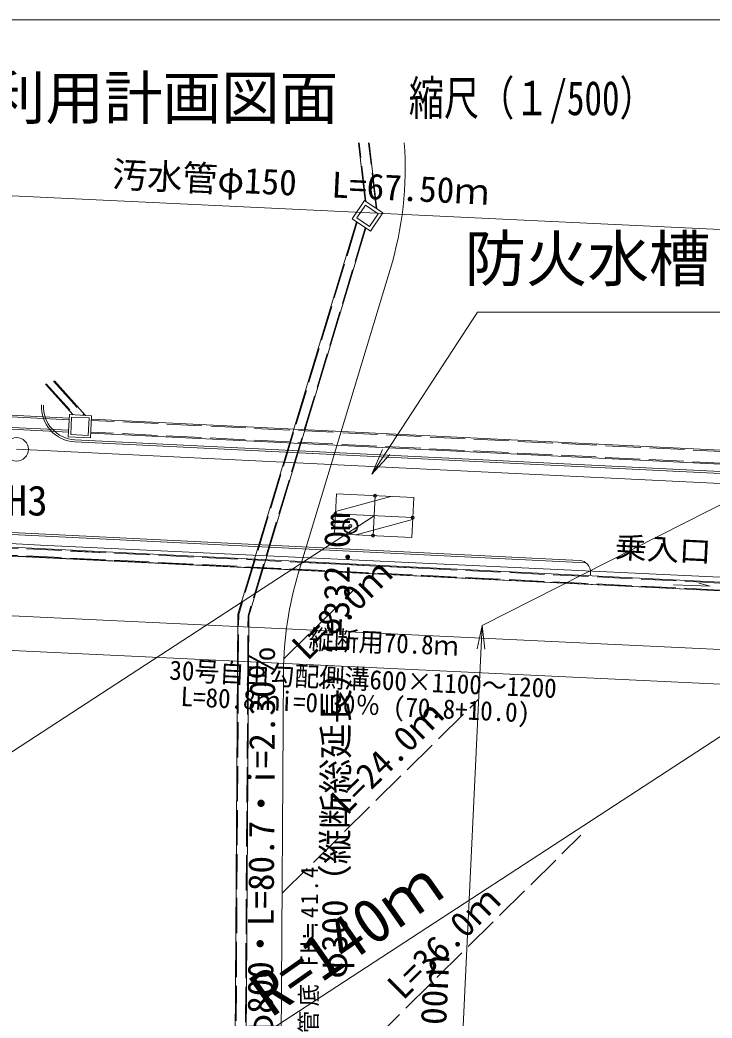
# Model space of a CAD drawing. Units: millimetres on the paper. Extents: x 0 to 420, y -21 to 297.
# Drawn here: x 169 to 287.2, y 126.6 to 297 of the extents above; entities that cross this region are included whole.
import ezdxf
from ezdxf.enums import TextEntityAlignment as Align

# ---------------------------------------------------------------- set-up
doc = ezdxf.new("R2010")
doc.units = ezdxf.units.MM
doc.header["$PDMODE"] = 32
doc.header["$PDSIZE"] = 0.5
doc.linetypes.add('DASHED', pattern=[7.5, 6, -1.5])
for name, color, linetype, lineweight in [('_0-3_①．雨水', 7, 'Continuous', 9), ('_0-5_②．汚水', 7, 'Continuous', 9), ('①．道路', 7, 'Continuous', 9), ('①．雨水', 7, 'Continuous', 9), ('②．汚水', 3, 'Continuous', 9), ('③．地下', 7, 'Continuous', 9), ('⑥．新設', 5, 'Continuous', 9), ('⑦．防火', 3, 'Continuous', 9), ('造成地', 7, 'Continuous', 9)]:
    doc.layers.add(name, color=color, linetype=linetype, lineweight=lineweight)
doc.styles.add('ＭＳ ゴシック', font='')
doc.styles.get('ＭＳ ゴシック').set_extended_font_data('MS Gothic')

msp = doc.modelspace()

# ---------------------------------------------------------------- linework, layer by layer
at = {"layer": '_0-3_①．雨水'}
for p, q in [((155.811, 195.846), (317.299, 188.166)), ((155.53, 189.934), (316.987, 182.255))]:
    msp.add_line(p, q, dxfattribs=at)
at = {"layer": '_0-5_②．汚水'}
for p, q in [((291.515, 261.095), (156.709, 267.511)), ((291.036, 215.484), (247.925, 193.616)), ((247.925, 193.616), (238.951, 5.045)), ((247.925, 193.616), (247.069, 189.652)), ((248.401, 189.589), (247.925, 193.616))]:
    msp.add_line(p, q, dxfattribs=at)
at = {"layer": '①．道路'}
for p, q in [((174.874, 235.369), (180.192, 229.499)), ((180.192, 229.499), (181.233, 229.448)), ((181.233, 229.448), (181.203, 228.849)), ((181.203, 228.849), (387.36, 218.686)), ((178.367, 224.984), (419.358, 213.104)), ((178.385, 225.343), (419.358, 213.464)), ((294.069, 199.256), (5.303, 213.491)), ((91.133, 213.265), (264.547, 204.735)), ((91.083, 212.907), (265.697, 204.299)), ((266.429, 202.298), (266.446, 202.639))]:
    msp.add_line(p, q, dxfattribs=at)
for centre, radius, start, end in [((178.663, 230.976), 6, 177.17781, 267.17781), ((178.663, 230.976), 5.64, 177.17781, 267.17781), ((264.448, 202.737), 2, 357.17781, 87.17781)]:
    msp.add_arc(centre, radius, start, end, dxfattribs=at)
at = {"layer": '①．雨水', "linetype": 'DASHED'}
for p, q in [((174.721, 235.314), (179.98, 229.51)), ((173.498, 234.876), (178.285, 229.593)), ((387.35, 218.486), (181.194, 228.649)), ((387.251, 216.489), (181.095, 226.651)), ((5.37, 214.84), (297.966, 200.416)), ((5.311, 213.641), (297.907, 199.217)), ((217.291, 204.388), (240.818, 203.228))]:
    msp.add_line(p, q, dxfattribs=at)
at = {"layer": '①．雨水'}
for p, q in [((174.874, 235.369), (180.192, 229.499)), ((173.345, 234.822), (178.073, 229.604)), ((156.792, 230.052), (177.408, 229.036)), ((156.778, 229.763), (177.394, 228.746)), ((177.251, 225.84), (177.438, 229.635)), ((177.438, 229.635), (181.233, 229.448)), ((177.67, 226.22), (177.817, 229.216)), ((177.817, 229.216), (180.814, 229.068)), ((180.666, 226.072), (180.814, 229.068)), ((181.046, 225.653), (181.233, 229.448)), ((387.36, 218.686), (181.203, 228.849)), ((156.675, 227.675), (177.291, 226.659)), ((156.689, 227.965), (177.305, 226.948)), ((181.046, 225.653), (177.251, 225.84)), ((180.666, 226.072), (177.67, 226.22)), ((387.242, 216.289), (181.085, 226.452)), ((5.377, 214.99), (297.973, 200.566)), ((5.303, 213.491), (297.899, 199.068)), ((280.58, 200.553), (286.852, 200.333)), ((286.852, 200.333), (284.934, 200.855))]:
    msp.add_line(p, q, dxfattribs=at)
at = {"layer": '②．汚水'}
msp.add_line((303.268, 217.173), (168.436, 223.704), dxfattribs=at)
msp.add_circle((168.436, 223.704), 2, dxfattribs=at)
at = {"layer": '③．地下', "color": 3}
for p, q in [((227.924, 266.148), (226.79, 276.025)), ((229.934, 264.774), (228.642, 276.025)), ((225.708, 263.061), (227.853, 266.198)), ((227.853, 266.198), (230.989, 264.053)), ((228.009, 265.364), (226.542, 263.217)), ((230.155, 263.896), (228.009, 265.364)), ((226.48, 262.533), (206.228, 195.549)), ((228.844, 260.916), (225.708, 263.061)), ((228.688, 261.75), (226.542, 263.217)), ((230.155, 263.896), (228.688, 261.75)), ((230.989, 264.053), (228.844, 260.916)), ((228.073, 261.444), (208.067, 195.271)), ((205.656, 103.631), (206.228, 195.549)), ((207.494, 103.403), (208.067, 195.271))]:
    msp.add_line(p, q, dxfattribs=at)
at = {"layer": '③．地下', "linetype": 'DASHED'}
for p, q in [((228.055, 266.059), (226.911, 276.025)), ((229.803, 264.864), (228.521, 276.025)), ((226.583, 262.462), (206.348, 195.531)), ((227.969, 261.515), (207.947, 195.289)), ((205.776, 103.617), (206.348, 195.531)), ((207.374, 103.418), (207.947, 195.289))]:
    msp.add_line(p, q, dxfattribs=at)
at = {"layer": '③．地下'}
for p, q in [((216.573, 202.675), (232.21, 254.395)), ((213.518, 107.204), (214.007, 185.685))]:
    msp.add_line(p, q, dxfattribs=at)
at = {"layer": '③．地下', "linetype": 'DASHED', "lineweight": 25}
for p, q in [((214.062, 187.916), (225.918, 199.625)), ((213.772, 147.917), (247.242, 180.973)), ((213.518, 107.204), (264.768, 157.82))]:
    msp.add_line(p, q, dxfattribs=at)
at = {"layer": '③．地下'}
for centre, start, end in [((174.777, 271.758), 343.17842, 4.07796), ((274.006, 185.311), 163.17842, 179.64307)]:
    msp.add_arc(centre, 60, start, end, dxfattribs=at)
at = {"layer": '⑥．新設'}
for p in [(97.542, 210.934), (292.474, 201.663)]:
    msp.add_line(p, (172.535, 207.368), dxfattribs=at)
at = {"layer": '⑦．防火', "color": 5}
for p, q in [((404.422, 250.26), (169.884, 97.316)), ((229.468, 212.376), (0.251, 62.901))]:
    msp.add_line(p, q, dxfattribs=at)
at = {"layer": '⑦．防火', "color": 7}
for p, q in [((229.071, 219.486), (247.149, 247.09)), ((247.149, 247.09), (292.408, 247.091)), ((230.909, 223.661), (229.071, 219.486)), ((229.071, 219.486), (232.164, 222.839)), ((229.636, 215.778), (229.301, 208.974)), ((222.87, 212.701), (236.067, 212.051))]:
    msp.add_line(p, q, dxfattribs=at)
at = {"layer": '⑦．防火'}
for p, q in [((222.703, 209.299), (223.038, 216.103)), ((222.89, 213.103), (232.313, 215.646)), ((223.038, 216.103), (236.234, 215.452)), ((235.899, 208.649), (236.234, 215.452)), ((226.398, 209.117), (236.05, 211.722)), ((222.703, 209.299), (235.899, 208.649))]:
    msp.add_line(p, q, dxfattribs=at)
for radius in [1.3, 1.16]:
    msp.add_circle((225.418, 210.633), radius, dxfattribs=at)
at = {"layer": '⑦．防火', "color": 5}
for centre, start, end in [((404.422, 250.26), 174.72025, 243.11472), ((29.708, 222.223), 307.59419, 11.07823)]:
    msp.add_arc(centre, 280, start, end, dxfattribs=at)
at = {"layer": '⑦．防火', "color": 9}
for p in [(229.636, 215.778), (229.636, 215.778), (222.87, 212.701), (236.067, 212.051), (225.418, 210.633), (229.301, 208.974)]:
    msp.add_point(p, dxfattribs=at)
at = {"layer": '造成地'}
for p, q in [((0.038, 296.999), (420.01, 296.999)), ((156.792, 230.052), (177.408, 229.035)), ((156.778, 229.762), (177.394, 228.746)), ((177.251, 225.839), (177.438, 229.635)), ((177.438, 229.635), (181.233, 229.448)), ((177.67, 226.219), (177.817, 229.216)), ((177.817, 229.216), (180.814, 229.068)), ((180.192, 229.499), (181.233, 229.448)), ((180.666, 226.072), (180.814, 229.068)), ((181.046, 225.652), (181.233, 229.448)), ((181.233, 229.448), (181.203, 228.849)), ((181.203, 228.849), (387.36, 218.686)), ((387.36, 218.686), (181.203, 228.848)), ((156.675, 227.675), (177.291, 226.658)), ((156.689, 227.964), (177.305, 226.948)), ((181.046, 225.652), (177.251, 225.839)), ((180.666, 226.072), (177.67, 226.219)), ((178.367, 224.984), (419.358, 213.104)), ((178.385, 225.343), (419.358, 213.464)), ((387.242, 216.289), (181.085, 226.451)), ((5.377, 214.989), (297.973, 200.565)), ((294.069, 199.256), (5.303, 213.491)), ((5.303, 213.491), (297.899, 199.067)), ((91.133, 213.265), (264.547, 204.735)), ((91.083, 212.907), (265.697, 204.299)), ((280.58, 200.553), (286.852, 200.332)), ((286.852, 200.332), (284.934, 200.854))]:
    msp.add_line(p, q, dxfattribs=at)
at = {"layer": '造成地', "linetype": 'DASHED'}
for p, q in [((387.35, 218.486), (181.194, 228.649)), ((387.251, 216.488), (181.095, 226.651)), ((5.37, 214.839), (297.966, 200.415)), ((5.311, 213.641), (297.907, 199.217)), ((217.291, 204.388), (240.818, 203.228))]:
    msp.add_line(p, q, dxfattribs=at)
at = {"layer": '造成地', "color": 1}
msp.add_line((266.429, 202.298), (266.446, 202.639), dxfattribs=at)
at = {"layer": '造成地'}
for radius in [6, 5.64]:
    msp.add_arc((178.663, 230.976), radius, 177.17781, 267.17781, dxfattribs=at)
at = {"layer": '造成地', "color": 1}
msp.add_arc((264.448, 202.737), 2, 357.17781, 87.17781, dxfattribs=at)

# ---------------------------------------------------------------- texts
at = {"layer": '_0-3_①．雨水', "style": 'ＭＳ ゴシック', "width": 0.95}
for s, p in [('縦断用70.8ｍ', (218.192, 188.692)), ('30号自由勾配側溝600×1100～1200', (194.412, 183.405)), (' L=80.8ｍi=0.30％ (70.8+10.0)', (194.203, 179.01))]:
    msp.add_text(s, height=3.299, rotation=357.277, dxfattribs=at).set_placement(p, align=Align.BOTTOM_LEFT)
at = {"layer": '_0-5_②．汚水', "style": 'ＭＳ ゴシック'}
for s, rotation, p in [('汚水管φ150  L=67.50ｍ', 357.275, (184.604, 267.184)), ('汚水管φ150  L=91.00ｍ', 87.275, (240.584, 72.884))]:
    msp.add_text(s, height=4.399, rotation=rotation, dxfattribs=at).set_placement(p, align=Align.BOTTOM_LEFT)
at = {"layer": '②．汚水', "style": 'ＭＳ ゴシック'}
msp.add_text('MH3', height=5.132, dxfattribs=at).set_placement((163.261, 210.858), align=Align.BOTTOM_LEFT)
at = {"layer": '③．地下', "style": 'ＭＳ ゴシック'}
for s, p in [('φ300（縦断総延長）L=332.0m', (226.182, 133.324)), ('φ800・L=80.7・i=2.30％', (213.516, 122.77))]:
    msp.add_text(s, height=4.399, rotation=89.643, dxfattribs=at).set_placement(p, align=Align.BOTTOM_LEFT)
at = {"layer": '③．地下', "color": 1, "style": 'ＭＳ ゴシック'}
for s, p in [('L=8.0ｍ', (218.997, 186.517)), ('L=24.0ｍ', (225.636, 160.271)), ('L=36.0ｍ', (235.311, 128.569))]:
    msp.add_text(s, height=4.399, rotation=44.643, dxfattribs=at).set_placement(p, align=Align.BOTTOM_LEFT)
at = {"layer": '③．地下', "insert": (220.072, 124.047), "char_height": 2.933, "attachment_point": 7, "rotation": 89.643, "style": 'ＭＳ ゴシック'}
msp.add_mtext('\\T1.2;\\W0.95;管底\\~FH≒41.4', dxfattribs=at)
at = {"layer": '⑦．防火', "color": 7, "style": 'ＭＳ ゴシック'}
for s, rotation, p in [('防火水槽（40m3）', 0.002, (244.899, 250.09)), ('R=140ｍ', 35.002, (213.26, 124.71))]:
    msp.add_text(s, height=7.698, rotation=rotation, dxfattribs=at).set_placement(p, align=Align.BOTTOM_LEFT)
at = {"layer": '造成地', "style": 'ＭＳ ゴシック'}
msp.add_text('土地利用計画図面', height=7.331, rotation=0.002, dxfattribs=at).set_placement((143.363, 277.846), align=Align.BOTTOM_LEFT)
at = {"layer": '造成地', "style": 'ＭＳ ゴシック', "width": 0.75}
msp.add_text('縮尺（１/500）', height=5.865, rotation=0.002, dxfattribs=at).set_placement((235.405, 278.977), align=Align.BOTTOM_LEFT)
at = {"layer": '造成地', "color": 1, "style": 'ＭＳ ゴシック', "width": 1.1}
msp.add_text('乗入口', height=3.666, rotation=357.178, dxfattribs=at).set_placement((270.423, 204.11), align=Align.BOTTOM_LEFT)

doc.saveas('drawing.dxf')
